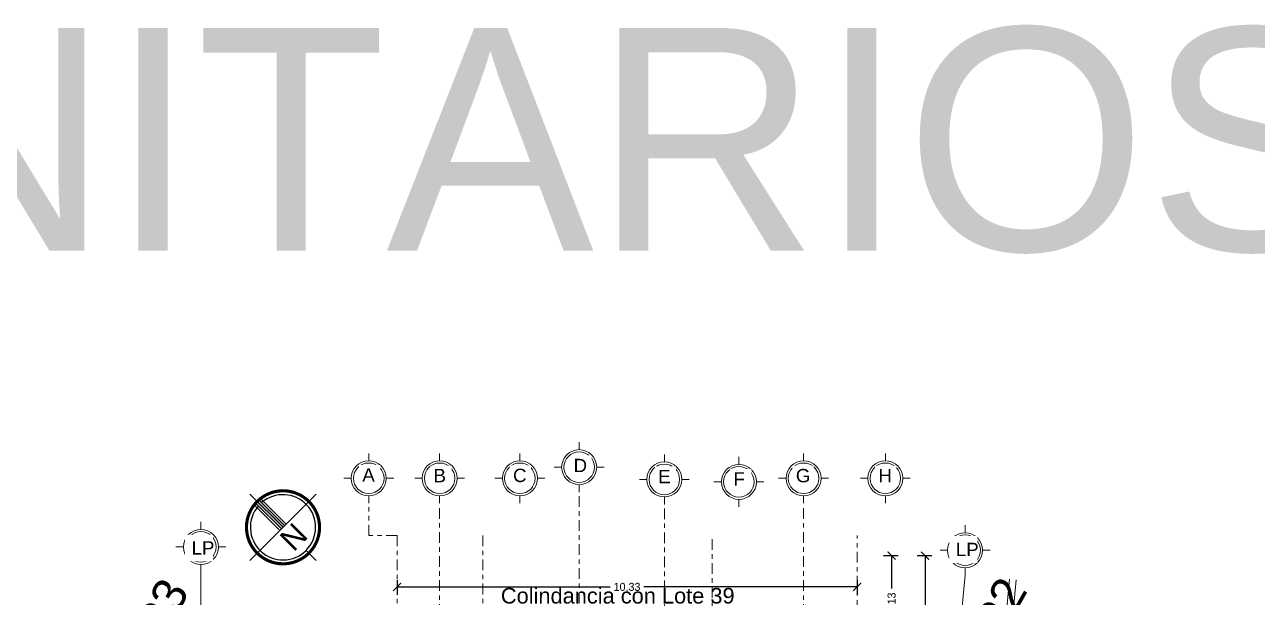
# Model space of a CAD drawing. Header units: millimetres. Extents: x -9559 to 23034, y -7226 to 22400.
# Drawn here: x 293.69 to 321.36, y 59.13 to 71.98 of the extents above; entities that cross this region are included whole.
import ezdxf
from ezdxf.enums import TextEntityAlignment as Align

# ---------------------------------------------------------------- set-up
doc = ezdxf.new("R2010")
doc.units = ezdxf.units.MM
doc.header["$LTSCALE"] = 0.02
doc.linetypes.add('ACAD_ISO10W100', pattern=[18, 12, -3, 0, -3])
for name, color, linetype, lineweight in [('A-ANNO-DIMS', 251, 'Continuous', 9), ('A_DIM-1', 251, 'Continuous', 18), ('I-FURN', 9, 'Continuous', 9), ('S-GRID', 253, 'ACAD_ISO10W100', 5), ('S-GRID-IDEN', 253, 'Continuous', 9)]:
    doc.layers.add(name, color=color, linetype=linetype, lineweight=lineweight)
doc.styles.add('Arial_5', font='arial.ttf', dxfattribs={"height": 0.003})
doc.styles.add('CUADROS', font='arial.ttf')
doc.styles.get("Standard").update_dxf_attribs({"font": 'GOTHIC.TTF'})
doc.dimstyles.get("Standard").update_dxf_attribs({"dimtxt": 0.18, "dimasz": 0.18, "dimexe": 0.18, "dimexo": 0.0625, "dimgap": 0.09, "dimtad": 0, "dimzin": 3, "dimdsep": 46, "dimtxsty": 'Standard', "dimblk": 'ARCHTICK', "dimcen": 0.09, "dimadec": 0, "dimazin": 0, "dimtfac": 1, "dimtofl": 0, "dimtmove": 0, "dimatfit": 3, "dimldrblk": 'ARCHTICK', "dimfxl": 1, "dimtolj": 1, "dimtzin": 0, "dimarcsym": 0})
pattern_1 = [(0, (4e-16, 1e-16), (0, 6.985), [5.08, -1.905]), (90, (4e-16, 1e-16), (-6.985, 4e-16), [5.08, -1.905])]

# ---------------------------------------------------------------- blocks, each defined once
blk = doc.blocks.new('_ArchTick')
at = {"color": 0, "linetype": 'ByBlock', "const_width": 0.15}
blk.add_lwpolyline([(-0.5, -0.5), (0.5, 0.5)], dxfattribs=at)
blk = doc.blocks.new('*D497')
at = {"layer": 'A-ANNO-DIMS', "color": 0, "lineweight": -2, "transparency": 16777216}
for p, q in [((302.049, 59.511), (302.049, 59.182)), ((312.374, 59.511), (312.374, 59.182)), ((302.049, 59.362), (306.831, 59.362)), ((312.374, 59.362), (307.591, 59.362))]:
    blk.add_line(p, q, dxfattribs=at)
at = {"layer": 'A-ANNO-DIMS', "color": 0, "lineweight": -2, "transparency": 16777216, "xscale": 0.18, "yscale": 0.18, "zscale": 0.18, "rotation": 180}
blk.add_blockref('_ArchTick', (302.049, 59.362), dxfattribs=at)
at = {"layer": 'A-ANNO-DIMS', "color": 0, "lineweight": -2, "transparency": 16777216, "xscale": 0.18, "yscale": 0.18, "zscale": 0.18}
blk.add_blockref('_ArchTick', (312.374, 59.362), dxfattribs=at)
at = {"layer": 'A-ANNO-DIMS', "color": 0, "transparency": 16777216, "insert": (307.211, 59.362), "char_height": 0.18, "width": 0.7805, "attachment_point": 5}
blk.add_mtext('\\A1;10.33', dxfattribs=at)
blk = doc.blocks.new('*D541')
at = {"layer": 'A-ANNO-DIMS', "color": 0, "lineweight": -2, "transparency": 16777216}
for p, q in [((313.299, 60.063), (312.97, 60.063)), ((313.15, 60.063), (313.15, 59.325)), ((313.15, 57.938), (313.15, 58.676)), ((313.299, 57.938), (312.97, 57.938))]:
    blk.add_line(p, q, dxfattribs=at)
at = {"layer": 'A-ANNO-DIMS', "color": 0, "lineweight": -2, "transparency": 16777216, "xscale": 0.18, "yscale": 0.18, "zscale": 0.18}
for p, rotation in [((313.15, 60.063), 90), ((313.15, 57.938), 270)]:
    blk.add_blockref('_ArchTick', p, dxfattribs=dict(at, rotation=rotation))
at = {"layer": 'A-ANNO-DIMS', "color": 0, "transparency": 16777216, "insert": (313.15, 59.001), "char_height": 0.18, "width": 0.60745, "attachment_point": 5, "rotation": 90}
blk.add_mtext('\\A1;2.13', dxfattribs=at)
blk = doc.blocks.new('*D543')
at = {"layer": 'A-ANNO-DIMS', "color": 0, "lineweight": -2, "transparency": 16777216}
for p, q in [((314.049, 60.063), (313.72, 60.063)), ((313.9, 60.063), (313.9, 52.067)), ((313.9, 43.313), (313.9, 51.309)), ((314.049, 43.313), (313.72, 43.313))]:
    blk.add_line(p, q, dxfattribs=at)
at = {"layer": 'A-ANNO-DIMS', "color": 0, "lineweight": -2, "transparency": 16777216, "xscale": 0.18, "yscale": 0.18, "zscale": 0.18}
for p, rotation in [((313.9, 60.063), 90), ((313.9, 43.313), 270)]:
    blk.add_blockref('_ArchTick', p, dxfattribs=dict(at, rotation=rotation))
at = {"layer": 'A-ANNO-DIMS', "color": 0, "transparency": 16777216, "insert": (313.9, 51.688), "char_height": 0.18, "width": 0.60745, "attachment_point": 5, "rotation": 90}
blk.add_mtext('\\A1;16.75', dxfattribs=at)
blk = doc.blocks.new('Rejilla - Extremo inicial de rejilla - Círculo-11506-Nivel 1')
h = blk.add_hatch()
h.set_pattern_fill('ANGLE', color=256)
h.set_pattern_definition(pattern_1)
h.paths.add_polyline_path([(0, 0.00393), (0, 0.00452, 0.414214), (-0.00452, 0), (-0.00393, 0, -0.414214)])
h.paths.add_polyline_path([(0, -0.00393), (0, -0.00452, 0.414214), (0.00452, 0), (0.00393, 0, -0.414214)])
at = {"layer": 'A_DIM-1', "true_color": 0x000000, "transparency": 33554661}
h = blk.add_hatch(dxfattribs=at)
h.set_pattern_fill('ANGLE', color=18)
h.set_pattern_definition(pattern_1)
h.paths.add_polyline_path([(0, 0.00452), (0, 0.00393, -0.414214), (0.00393, 0), (0.00452, 0, 0.414214)])
h.paths.add_polyline_path([(-0.00393, 0), (-0.00452, 0, 0.414214), (0, -0.00452), (0, -0.00393, -0.414214)])
at = {"layer": 'S-GRID'}
h = blk.add_hatch(dxfattribs=at)
h.set_pattern_fill('ANGLE', color=256)
h.set_pattern_definition(pattern_1)
h.paths.add_polyline_path([(0, 0.00393), (0, 0.00452, 0.414214), (-0.00452, 0), (-0.00393, 0, -0.414214)])
h.paths.add_polyline_path([(0, -0.00393), (0, -0.00452, 0.414214), (0.00452, 0), (0.00393, 0, -0.414214)])
at = {"layer": 'S-GRID', "linetype": 'Continuous'}
h = blk.add_hatch(dxfattribs=at)
h.set_pattern_fill('AR-B88', color=256, scale=0.1)
h.paths.add_polyline_path([(0, 0.00452), (0, 0.00393, -0.414214), (0.00393, 0), (0.00452, 0, 0.414214)])
h.paths.add_polyline_path([(-0.00393, 0), (-0.00452, 0, 0.414214), (0, -0.00452), (0, -0.00393, -0.414214)])
at = {"layer": 'S-GRID-IDEN', "linetype": 'Continuous'}
for p, q in [((0, 0.00393), (0, 0.0056)), ((-0.00393, 0), (-0.0056, 0)), ((0.00393, 0), (0.0056, 0)), ((0, -0.00393), (0, -0.0056))]:
    blk.add_line(p, q, dxfattribs=at)
for radius in [0.00393, 0.00343]:
    blk.add_circle((0, 0), radius, dxfattribs=at)
blk = doc.blocks.new('A$C3F057A20')
for p, q in [((1.312, 2.641), (1.312, 1.32)), ((1.186, 2.338), (1.186, 1.32)), ((1.247, 2.301), (1.247, 1.32)), ((1.377, 2.301), (1.377, 1.32)), ((1.437, 2.338), (1.437, 1.32)), ((0, 1.32), (2.623, 1.32)), ((1.312, 0.404), (1.312, 0))]:
    blk.add_line(p, q)
at = {"const_width": 0.0875}
blk.add_lwpolyline([(0.287, 1.32, 1), (2.337, 1.32, 1)], format="xyb", close=True, dxfattribs=at)
blk.add_arc((1.312, 1.32), 0.916, 94.0608, 85.9392)
blk.add_solid([(1.247, 1.32), (1.377, 1.32), (1.247, 2.301), (1.377, 2.301)])
at = {"ltscale": 0.2, "insert": (1.016, 1.231), "char_height": 0.625, "attachment_point": 1, "style": 'CUADROS'}
blk.add_mtext_dynamic_manual_height_columns('N', width=0.76887, gutter_width=3.125, heights=[0], dxfattribs=at)

msp = doc.modelspace()

# ---------------------------------------------------------------- linework, layer by layer
at = {"layer": 'I-FURN'}
for p, q in [((297.647, 37.153), (297.647, 59.699)), ((312.712, 36.958), (314.799, 59.625))]:
    msp.add_line(p, q, dxfattribs=at)
for points in [[(297.119, 39.367), (313.939, 39.383), (315.794, 59.534)], [(297.119, 39.217), (314.076, 39.234), (315.944, 59.52)]]:
    msp.add_lwpolyline(points, dxfattribs=at)
at = {"layer": 'S-GRID'}
for p, q in [((301.414, 60.515), (301.414, 61.15)), ((303.006, 38.752), (303.006, 61.15)), ((306.137, 61.4), (306.137, 38.909)), ((311.174, 38.752), (311.174, 61.15)), ((308.049, 61.125), (308.049, 38.727)), ((302.049, 60.515), (301.414, 60.515)), ((302.049, 60.515), (302.049, 39.387)), ((303.974, 60.515), (303.974, 39.387)), ((309.124, 60.435), (309.124, 39.294)), ((312.374, 39.387), (312.374, 60.515))]:
    msp.add_line(p, q, dxfattribs=at)

# ---------------------------------------------------------------- block references
at = {"xscale": 0.7999999999999999, "yscale": 0.7999999999999999, "zscale": 0.7999999999999999, "rotation": 44.99999999999994}
msp.add_blockref('A$C3F057A20', (299.495, 59.211), dxfattribs=at)
at = {"layer": 'I-FURN', "xscale": 99.99999999999993, "yscale": 99.99999999999993, "zscale": 99.99999999999993}
for p in [(297.647, 60.259), (314.799, 60.185)]:
    msp.add_blockref('Rejilla - Extremo inicial de rejilla - Círculo-11506-Nivel 1', p, dxfattribs=at)
at = {"layer": 'S-GRID-IDEN', "color": 251, "true_color": 0x636466, "xscale": 99.99999999999993, "yscale": 99.99999999999993, "zscale": 99.99999999999993, "rotation": 180}
for p in [(306.137, 62.05), (301.414, 61.8), (304.807, 61.8), (308.049, 61.775), (309.722, 61.72)]:
    msp.add_blockref('Rejilla - Extremo inicial de rejilla - Círculo-11506-Nivel 1', p, dxfattribs=at)
at = {"layer": 'S-GRID-IDEN', "color": 251, "true_color": 0x636466, "xscale": 99.99999999999993, "yscale": 99.99999999999993, "zscale": 99.99999999999993}
for p in [(303.006, 61.8), (311.174, 61.8), (313.009, 61.8)]:
    msp.add_blockref('Rejilla - Extremo inicial de rejilla - Círculo-11506-Nivel 1', p, dxfattribs=at)

# ---------------------------------------------------------------- texts
at = {"style": 'CUADROS'}
msp.add_text('INST. HIDROSANITARIOS', height=5, dxfattribs=at).set_placement((281.245, 69.409), align=Align.MIDDLE_CENTER)
at = {"layer": 'I-FURN', "ltscale": 0.2, "style": 'CUADROS'}
for s, p in [('P3', (296.762, 58.885)), ('P2', (315.577, 58.908))]:
    msp.add_text(s, height=0.75, rotation=60.6789, dxfattribs=at).set_placement(p, align=Align.MIDDLE_CENTER)
at = {"layer": 'I-FURN', "style": 'CUADROS'}
msp.add_text('Colindancia con Lote 39', height=0.35, dxfattribs=at).set_placement((304.38, 58.989))

# ---------------------------------------------------------------- dimensions: what is measured, and where the dimension line sits
at = {"layer": 'A-ANNO-DIMS'}
for base, p1, p2, picture, middle in [((313.149713969, 57.938259489), (313.361846003, 60.063259489), (313.361846003, 57.938259489), '*D541', (313.149713969, 59.000759489)), ((313.9, 43.313), (314.112, 60.063), (314.112, 43.313), '*D543', (313.9, 51.688))]:
    dim = msp.add_linear_dim(base=base, p1=p1, p2=p2, angle=90, dimstyle='Standard', dxfattribs=at)
    dim.commit()
    dim.dimension.update_dxf_attribs({"geometry": picture, "text_midpoint": middle})
dim = msp.add_linear_dim(base=(312.373652863, 59.361551565), p1=(302.048652863, 59.573683599), p2=(312.373652863, 59.573683599), dimstyle='Standard', dxfattribs=at)
dim.commit()
dim.dimension.update_dxf_attribs({"geometry": '*D497', "text_midpoint": (307.211152863, 59.361551565)})

# ---------------------------------------------------------------- next in the draw order: texts
at = {"layer": 'I-FURN', "char_height": 0.3, "width": 0.32804, "attachment_point": 1, "style": 'Arial_5', "bg_fill": 2}
for insert in [(297.438, 60.387), (314.592, 60.352)]:
    msp.add_mtext('LP', dxfattribs=dict(at, insert=insert))
at = {"layer": 'S-GRID-IDEN', "char_height": 0.3, "width": 0.32804, "attachment_point": 1, "style": 'Arial_5', "bg_fill": 3, "box_fill_scale": 1.25, "bg_fill_color": 256, "bg_fill_true_color": 13158600, "bg_fill_transparency": 0}
for s, insert in [('D', (306.012, 62.238)), ('A', (301.27, 62.025)), ('B', (302.869, 62.01)), ('C', (304.653, 62.015)), ('E', (307.911, 61.99)), ('F', (309.601, 61.935)), ('G', (311, 62.01)), ('H', (312.855, 62.01))]:
    msp.add_mtext(s, dxfattribs=dict(at, insert=insert))

doc.saveas('drawing.dxf')
